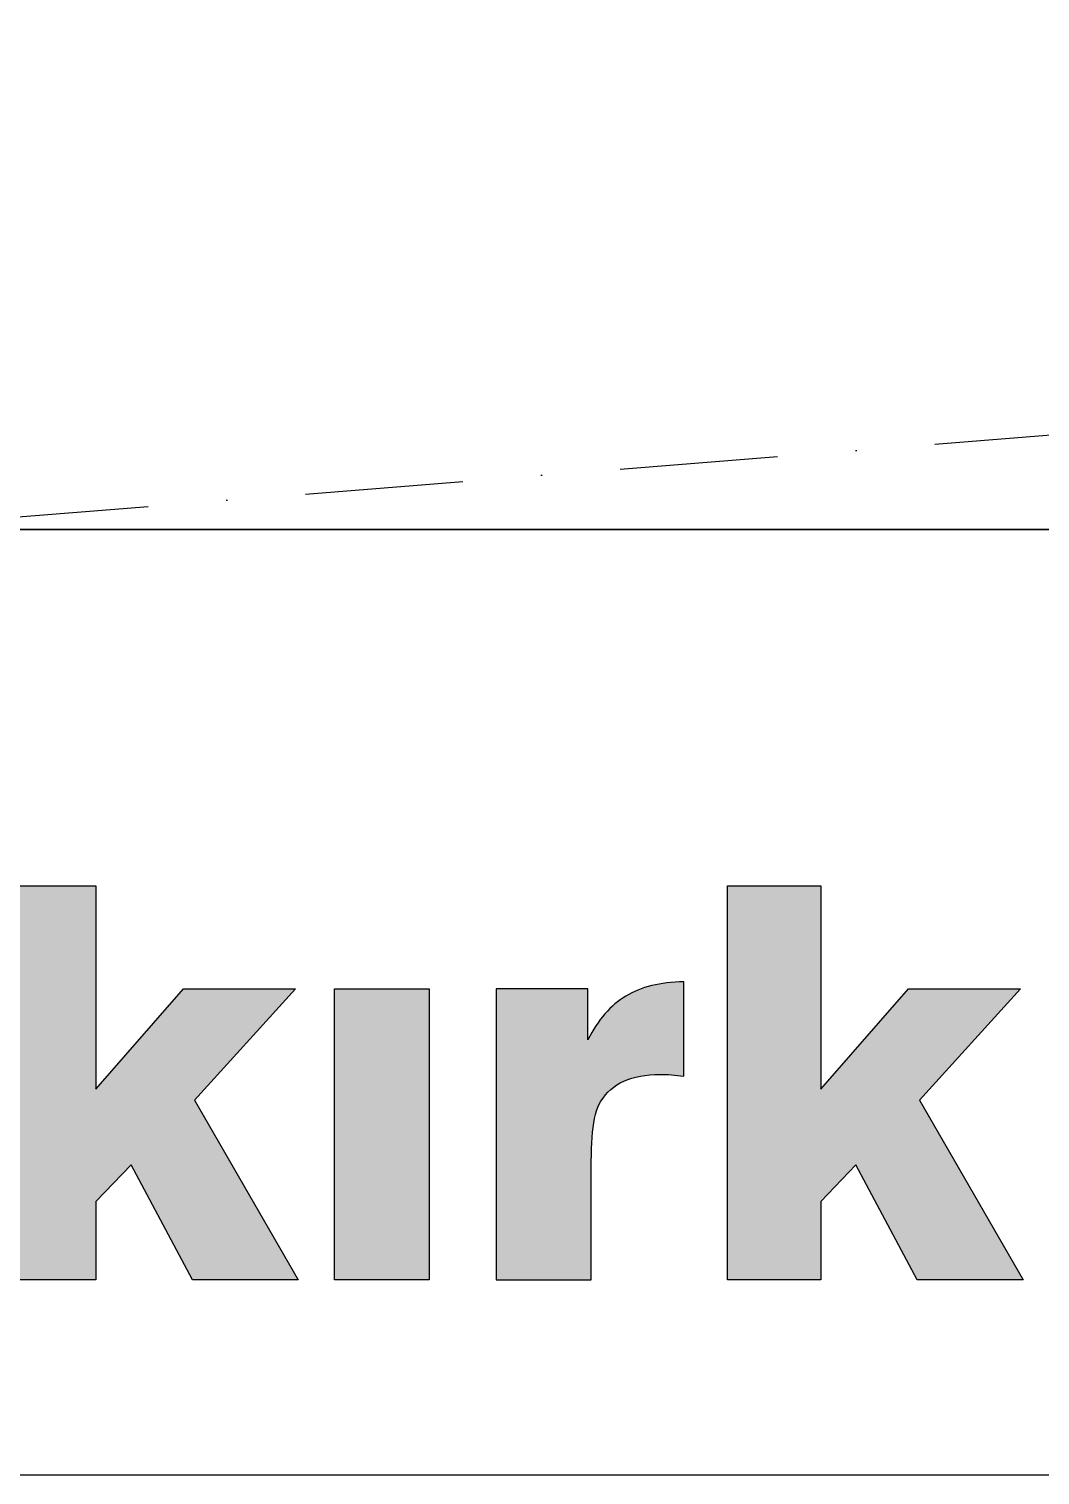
# Model space of a CAD drawing. Extents: x 58467 to 79089, y -33726 to -17391.
# Drawn here: x 68850.6 to 69171.2, y -21926 to -21467.2 of the extents above; entities that cross this region are included whole.
import ezdxf

# ---------------------------------------------------------------- set-up
doc = ezdxf.new("R2010")
doc.units = 0
doc.header["$LTSCALE"] = 100
doc.linetypes.add('DASHDOT', pattern=[1, 0.5, -0.25, 0, -0.25])
doc.layers.add('BA_env_bound', color=10, linetype='DASHDOT')
doc.layers.add('BA_layout', color=11, linetype='Continuous')

# ---------------------------------------------------------------- blocks, each defined once
blk = doc.blocks.new('logo')
at = {"true_color": 0x231f20}
h = blk.add_hatch(color=250, dxfattribs=at)
h.dxf.hatch_style = 2
h.paths.add_polyline_path([(0, 20.346), (4.81, 20.346), (4.81, 9.848), (9.338, 15.025), (15.11, 15.025), (9.903, 9.281), (15.252, 0), (9.79, 0), (6.621, 5.942), (4.81, 4.047), (4.81, 0), (0, 0)])
h = blk.add_hatch(color=250, dxfattribs=at)
h.dxf.hatch_style = 2
h.paths.add_polyline_path([(37.408, 20.346), (42.218, 20.346), (42.218, 9.848), (46.747, 15.025), (52.519, 15.025), (47.311, 9.281), (52.66, 0), (47.198, 0), (44.03, 5.942), (42.218, 4.047), (42.218, 0), (37.408, 0)])
h = blk.add_hatch(color=250, dxfattribs=at)
h.dxf.hatch_style = 2
h.paths.add_polyline_path([(17.12, 15.025), (22.015, 15.025), (22.015, 0), (17.12, 0)])
h = blk.add_hatch(color=250, dxfattribs=at)
h.dxf.hatch_style = 2
edge = h.paths.add_edge_path()
edge.add_spline(control_points=[(25.467, 15.026), (25.467, 15.026), (30.192, 15.026), (30.192, 15.026), (30.192, 15.026), (30.192, 12.394), (30.192, 12.394), (30.721, 13.431), (31.377, 14.186), (32.159, 14.658), (32.943, 15.129), (33.936, 15.374), (35.145, 15.393), (35.145, 15.393), (35.145, 10.526), (35.145, 10.526), (34.711, 10.584), (34.305, 10.611), (33.927, 10.611), (32.456, 10.611), (31.438, 10.149), (30.872, 9.224), (30.646, 8.848), (30.504, 8.314), (30.447, 7.626), (30.39, 6.937), (30.362, 6.074), (30.362, 5.038), (30.362, 5.038), (30.362, 0), (30.362, 0), (30.362, 0), (25.467, 0), (25.467, 0), (25.467, 0), (25.467, 15.026), (25.467, 15.026)], knot_values=[0, 0, 0, 0, 1, 1, 1, 2, 2, 2, 3, 3, 3, 4, 4, 4, 5, 5, 5, 6, 6, 6, 7, 7, 7, 8, 8, 8, 9, 9, 9, 10, 10, 10, 11, 11, 11, 12, 12, 12, 12], degree=3, periodic=0)
for points in [[(0, 20.346), (4.81, 20.346), (4.81, 9.848), (9.338, 15.025), (15.11, 15.025), (9.903, 9.281), (15.252, 0), (9.79, 0), (6.621, 5.942), (4.81, 4.047), (4.81, 0), (0, 0)], [(37.408, 20.346), (42.218, 20.346), (42.218, 9.848), (46.747, 15.025), (52.519, 15.025), (47.311, 9.281), (52.66, 0), (47.198, 0), (44.03, 5.942), (42.218, 4.047), (42.218, 0), (37.408, 0)], [(17.12, 15.025), (22.015, 15.025), (22.015, 0), (17.12, 0)]]:
    blk.add_lwpolyline(points, close=True)
blk.add_open_spline([(25.467, 15.026), (25.467, 15.026), (30.192, 15.026), (30.192, 15.026), (30.192, 15.026), (30.192, 12.394), (30.192, 12.394), (30.721, 13.431), (31.377, 14.186), (32.159, 14.658), (32.943, 15.129), (33.936, 15.374), (35.145, 15.393), (35.145, 15.393), (35.145, 10.526), (35.145, 10.526), (34.711, 10.584), (34.305, 10.611), (33.927, 10.611), (32.456, 10.611), (31.438, 10.149), (30.872, 9.224), (30.646, 8.848), (30.504, 8.314), (30.447, 7.626), (30.39, 6.937), (30.362, 6.074), (30.362, 5.038), (30.362, 5.038), (30.362, 0), (30.362, 0), (30.362, 0), (25.467, 0), (25.467, 0), (25.467, 0), (25.467, 15.026), (25.467, 15.026)], degree=3, knots=[0, 0, 0, 0, 1, 1, 1, 2, 2, 2, 3, 3, 3, 4, 4, 4, 5, 5, 5, 6, 6, 6, 7, 7, 7, 8, 8, 8, 9, 9, 9, 10, 10, 10, 11, 11, 11, 12, 12, 12, 12])

msp = doc.modelspace()

# ---------------------------------------------------------------- linework, layer by layer
for p, q in [((68467.37, -21626.03), (72992.16, -21626.03)), ((69794.84, -21926.03), (68467.37, -21926.03))]:
    msp.add_line(p, q)
at = {"layer": 'BA_env_bound'}
msp.add_lwpolyline([(70866.98, -18935.41), (70878.3, -18760.77), (68872.44, -18630.75), (68838.53, -21622.66), (70882.1, -21460.43)], dxfattribs=at)
at = {"layer": 'BA_layout'}
msp.add_lwpolyline([(68467.37, -21626.03), (68467.37, -18260.87), (72991.86, -18260.87), (72991.86, -21626.03)], close=True, dxfattribs=at)

# ---------------------------------------------------------------- block references
at = {"xscale": 6.144, "yscale": 6.144, "zscale": 6.144}
msp.add_blockref('logo', (68842.28, -21864.1), dxfattribs=at)

doc.saveas('drawing.dxf')
